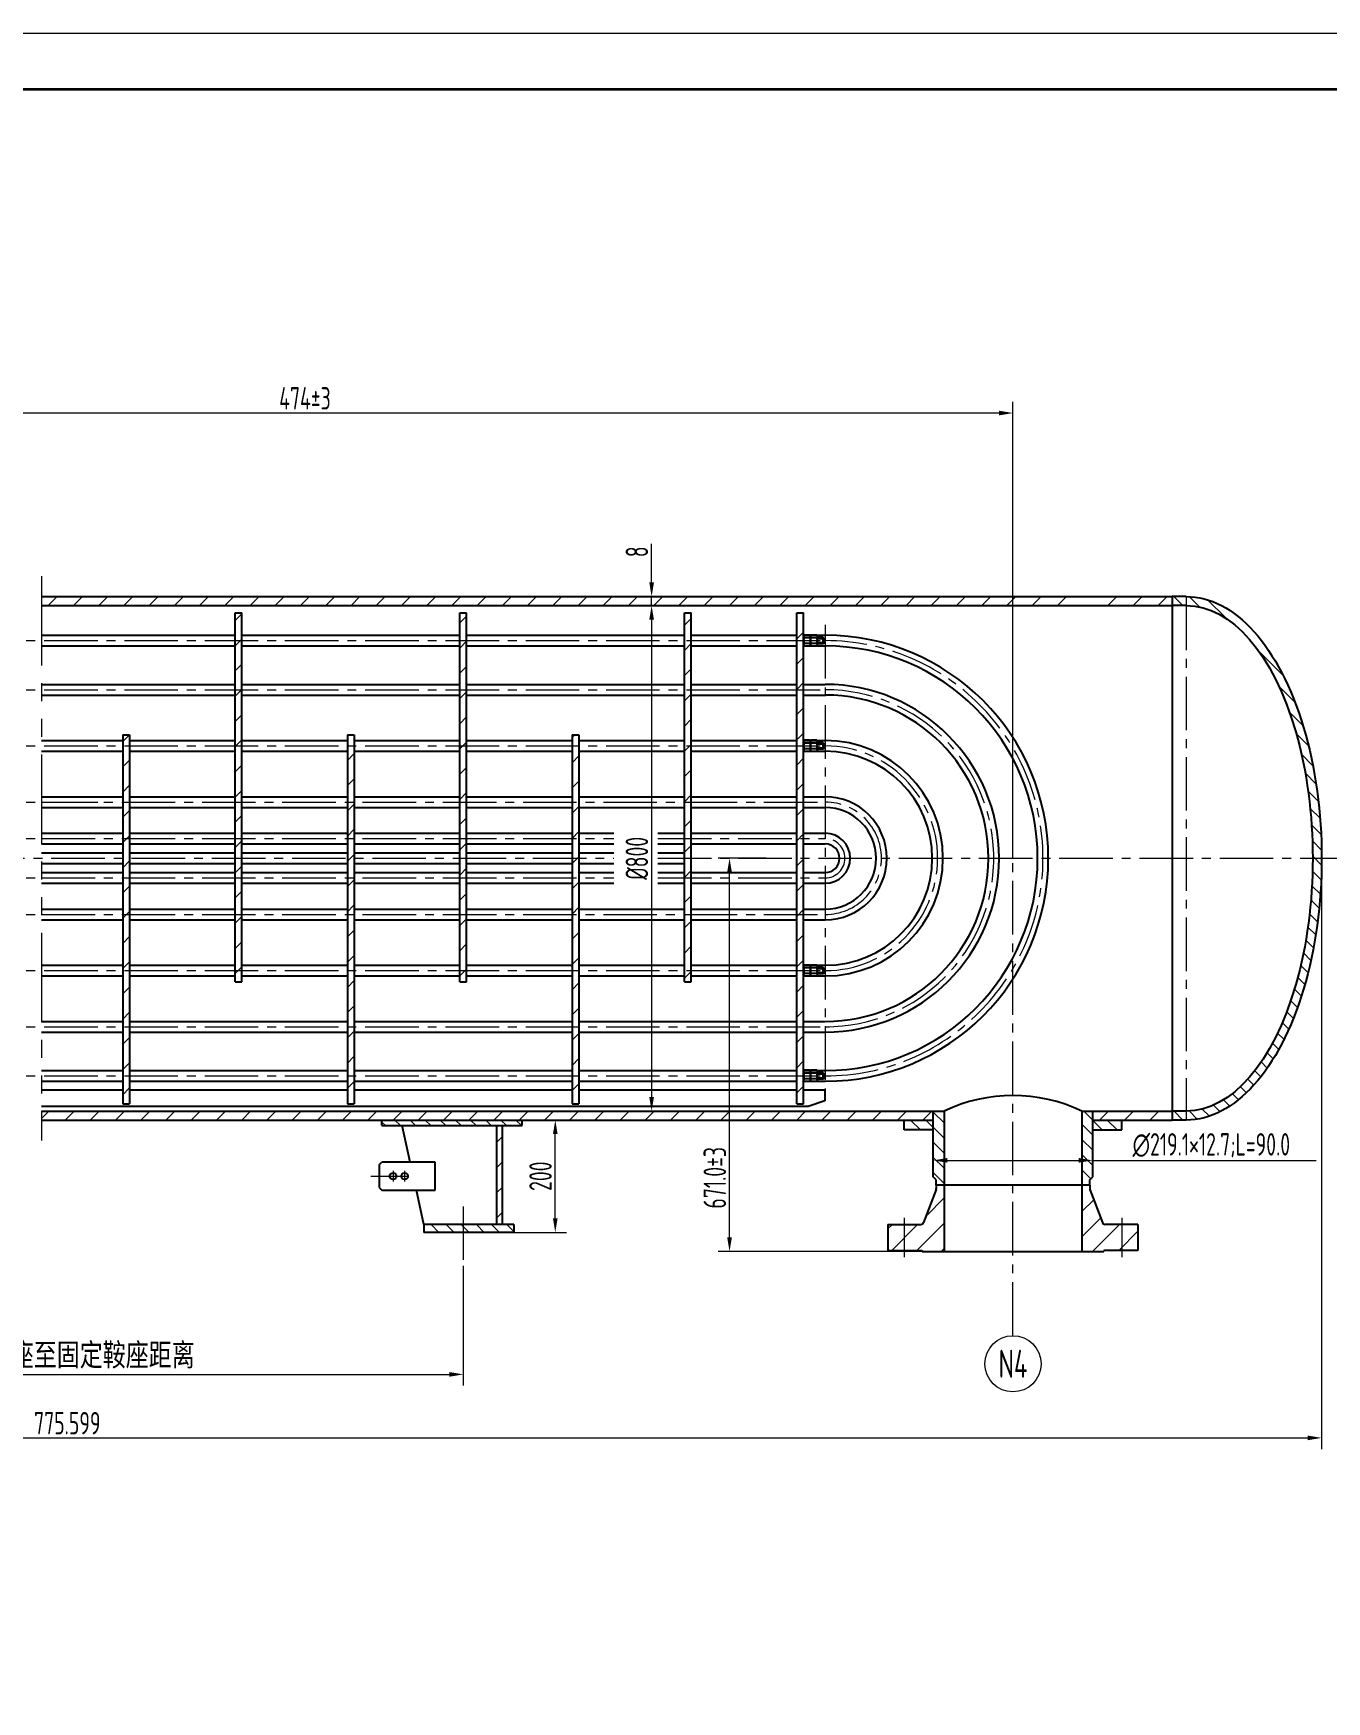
# Model space of a CAD drawing. Header units: millimetres. Extents: x 5765 to 6606, y -201 to 393.
# Drawn here: x 6035.5 to 6265.7, y 96.4 to 393.4 of the extents above; entities that cross this region are included whole.
import ezdxf
from ezdxf.enums import TextEntityAlignment as Align

# ---------------------------------------------------------------- set-up
doc = ezdxf.new("R2010")
doc.units = ezdxf.units.MM
doc.linetypes.add('CENTER2', pattern=[28.575, 19.05, -3.175, 3.175, -3.175])
doc.linetypes.add('PHANTOM2', pattern=[31.75, 15.875, -3.175, 3.175, -3.175, 3.175, -3.175])
for name, color, linetype, lineweight in [('1粗实线', 7, 'Continuous', 35), ('2细实线', 3, 'Continuous', 13), ('3中心线', 1, 'CENTER2', 13), ('5双点划线', 2, 'PHANTOM2', 13), ('6剖面线', 6, 'Continuous', 13), ('7文本', 2, 'Continuous', 13), ('8标注', 3, 'Continuous', 13), ('9图表', 4, 'Continuous', 13)]:
    doc.layers.add(name, color=color, linetype=linetype, lineweight=lineweight)
doc.styles.add('lanpec', font='bpec_e.shx', dxfattribs={"width": 0.75, "bigfont": 'hztxt.shx'})
doc.styles.add('lanpec-dim', font='bpec_e.shx', dxfattribs={"width": 0.75})
doc.dimstyles.new('lanpec', dxfattribs={"dimtxt": 4, "dimasz": 2.5, "dimexe": 2, "dimexo": 0, "dimtad": 1, "dimdsep": 46, "dimtxsty": 'lanpec-dim', "dimcen": 2.5, "dimclrd": 256, "dimclre": 256, "dimclrt": 256, "dimazin": 0, "dimtfac": 1, "dimtmove": 0, "dimatfit": 3, "dimfxl": 1, "dimlwd": -1, "dimlwe": -1, "dimarcsym": 0})
doc.dimstyles.new('lanpec$0', dxfattribs={"dimscale": 10, "dimtxt": 4, "dimasz": 2.5, "dimexe": 2, "dimexo": 0, "dimtad": 1, "dimdec": 1, "dimdsep": 46, "dimtxsty": 'lanpec-dim', "dimcen": 0.09, "dimclrd": 256, "dimclre": 256, "dimclrt": 256, "dimadec": 1, "dimazin": 0, "dimtfac": 0.707, "dimtdec": 1, "dimtmove": 0, "dimatfit": 3, "dimfxl": 1, "dimarcsym": 0})
pattern_1 = [(45, (5977.911, 1232.6665), (-2.245064, 2.245064), [])]
pattern_2 = [(45, (4695.7936, 1225.4464), (-2.245064, 2.245064), [])]
pattern_3 = [(135, (5977.9109, 1232.6665), (-1.3470384, -1.3470384), [])]

# ---------------------------------------------------------------- blocks, each defined once
blk = doc.blocks.new('A1')
at = {"layer": '1粗实线'}
blk.add_lwpolyline([(-816, 10), (-10, 10), (-10, 584), (-816, 584)], close=True, dxfattribs=at)
at = {"layer": '9图表'}
blk.add_lwpolyline([(-841, 0), (0, 0), (0, 594), (-841, 594)], close=True, dxfattribs=at)
blk = doc.blocks.new('*D35')
at = {"layer": '8标注', "transparency": 16777216}
for p, q in [((5957.78, 323.23), (5957.78, 327.85)), ((6209.83, 246.58), (6209.83, 327.85)), ((6207.33, 325.85), (5960.28, 325.85))]:
    blk.add_line(p, q, dxfattribs=at)
for points in [[(5960.28, 326.26), (5960.28, 325.43), (5957.78, 325.85)], [(6207.33, 326.26), (6207.33, 325.43), (6209.83, 325.85)]]:
    blk.add_solid(points, dxfattribs=at)
at = {"layer": 'Defpoints', "color": 0, "transparency": 16777216}
for p in [(5957.78, 325.85), (5957.78, 323.23), (6209.83, 246.58)]:
    blk.add_point(p, dxfattribs=at)
at = {"layer": '8标注', "transparency": 16777216, "insert": (6083.81, 328.47), "char_height": 4, "attachment_point": 5, "style": 'lanpec-dim'}
blk.add_mtext('474%%P3', dxfattribs=at)
blk = doc.blocks.new('*D37')
at = {"layer": '8标注', "transparency": 16777216}
for p, q in [((5971.36, 173.87), (5971.36, 152.7)), ((6111.99, 174.04), (6111.99, 152.7)), ((5973.86, 154.7), (6109.49, 154.7))]:
    blk.add_line(p, q, dxfattribs=at)
for points in [[(5973.86, 155.12), (5973.86, 154.28), (5971.36, 154.7)], [(6109.49, 155.12), (6109.49, 154.28), (6111.99, 154.7)]]:
    blk.add_solid(points, dxfattribs=at)
at = {"layer": 'Defpoints', "color": 0, "transparency": 16777216}
for p in [(5971.36, 173.87), (6111.99, 174.04), (6111.99, 154.7)]:
    blk.add_point(p, dxfattribs=at)
at = {"layer": '8标注', "transparency": 16777216, "insert": (6041.68, 157.97), "char_height": 4, "attachment_point": 5, "style": 'lanpec-dim'}
blk.add_mtext('滑动鞍座至固定鞍座距离', dxfattribs=at)
blk = doc.blocks.new('*D38')
at = {"layer": '8标注', "transparency": 16777216}
for p, q in [((6264.77, 246.58), (6264.77, 141.4)), ((5818.24, 246.45), (5818.24, 141.4)), ((5820.74, 143.4), (6262.27, 143.4))]:
    blk.add_line(p, q, dxfattribs=at)
for points in [[(5820.74, 143.81), (5820.74, 142.98), (5818.24, 143.4)], [(6262.27, 143.81), (6262.27, 142.98), (6264.77, 143.4)]]:
    blk.add_solid(points, dxfattribs=at)
at = {"layer": 'Defpoints', "color": 0, "transparency": 16777216}
for p in [(6264.77, 246.58), (5818.24, 246.45), (6264.77, 143.4)]:
    blk.add_point(p, dxfattribs=at)
at = {"layer": '8标注', "transparency": 16777216, "insert": (6041.51, 146.02), "char_height": 4, "attachment_point": 5, "style": 'lanpec-dim'}
blk.add_mtext('775.599', dxfattribs=at)
blk = doc.blocks.new('*D41')
at = {"layer": '8标注', "transparency": 16777216}
for p, q in [((6145.51, 291.58), (6147.51, 291.58)), ((6145.51, 289.08), (6145.51, 204.08)), ((6145.51, 201.58), (6147.51, 201.58))]:
    blk.add_line(p, q, dxfattribs=at)
for points in [[(6145.1, 289.08), (6145.93, 289.08), (6145.51, 291.58)], [(6145.1, 204.08), (6145.93, 204.08), (6145.51, 201.58)]]:
    blk.add_solid(points, dxfattribs=at)
at = {"layer": 'Defpoints', "color": 0, "transparency": 16777216}
for p in [(6145.51, 291.58), (6145.51, 201.58), (6145.51, 201.58)]:
    blk.add_point(p, dxfattribs=at)
at = {"layer": '8标注', "transparency": 16777216, "insert": (6142.89, 246.58), "char_height": 4, "attachment_point": 5, "rotation": 90, "style": 'lanpec-dim'}
blk.add_mtext('%%C800', dxfattribs=at)
blk = doc.blocks.new('*D45')
at = {"layer": '8标注', "transparency": 16777216}
for p, q in [((6195.65, 192.8), (6195.65, 194.8)), ((6224.02, 191.41), (6224.02, 194.8)), ((6198.15, 192.8), (6221.52, 192.8)), ((6224.02, 192.8), (6263.77, 192.8))]:
    blk.add_line(p, q, dxfattribs=at)
for points in [[(6198.15, 193.22), (6198.15, 192.39), (6195.65, 192.8)], [(6221.52, 193.22), (6221.52, 192.39), (6224.02, 192.8)]]:
    blk.add_solid(points, dxfattribs=at)
at = {"layer": 'Defpoints', "color": 0, "transparency": 16777216}
for p in [(6195.65, 192.8), (6224.02, 192.8), (6224.02, 191.41)]:
    blk.add_point(p, dxfattribs=at)
at = {"layer": '8标注', "transparency": 16777216, "insert": (6245.14, 195.5), "char_height": 4, "attachment_point": 5, "style": 'lanpec-dim'}
blk.add_mtext('∅219.1×12.7;L=90.0', dxfattribs=at)
blk = doc.blocks.new('*D50')
at = {"layer": '8标注', "transparency": 16777216}
for p, q in [((6122.49, 199.98), (6130.37, 199.98)), ((6128.37, 182.48), (6128.37, 197.48)), ((6120.99, 179.98), (6130.37, 179.98))]:
    blk.add_line(p, q, dxfattribs=at)
for points in [[(6127.95, 197.48), (6128.78, 197.48), (6128.37, 199.98)], [(6127.95, 182.48), (6128.78, 182.48), (6128.37, 179.98)]]:
    blk.add_solid(points, dxfattribs=at)
at = {"layer": 'Defpoints', "color": 0, "transparency": 16777216}
for p in [(6122.49, 199.98), (6128.37, 199.98), (6120.99, 179.98)]:
    blk.add_point(p, dxfattribs=at)
at = {"layer": '8标注', "transparency": 16777216, "insert": (6125.74, 189.98), "char_height": 4, "attachment_point": 5, "rotation": 90, "style": 'lanpec-dim'}
blk.add_mtext('200', dxfattribs=at)
blk = doc.blocks.new('*D53')
at = {"layer": '8标注', "transparency": 16777216}
for p, q in [((6145.51, 295.68), (6145.51, 302.55)), ((6148.99, 293.18), (6143.51, 293.18)), ((6149.51, 291.58), (6143.51, 291.58)), ((6145.51, 291.58), (6145.51, 293.18)), ((6145.51, 289.08), (6145.51, 286.58))]:
    blk.add_line(p, q, dxfattribs=at)
for points in [[(6145.1, 295.68), (6145.93, 295.68), (6145.51, 293.18)], [(6145.1, 289.08), (6145.93, 289.08), (6145.51, 291.58)]]:
    blk.add_solid(points, dxfattribs=at)
at = {"layer": 'Defpoints', "color": 0, "transparency": 16777216}
for p in [(6145.51, 293.18), (6148.99, 293.18), (6149.51, 291.58)]:
    blk.add_point(p, dxfattribs=at)
at = {"layer": '8标注', "transparency": 16777216, "insert": (6142.89, 301.15), "char_height": 4, "attachment_point": 5, "rotation": 90, "style": 'lanpec-dim'}
blk.add_mtext('8', dxfattribs=at)
blk = doc.blocks.new('管口号')
at = {"layer": '2细实线'}
blk.add_circle((0, 5), 5, dxfattribs=at)
at = {"layer": '7文本', "style": 'lanpec', "width": 0.75}
blk.add_attdef('N', text='', height=5, dxfattribs=at).set_placement((0, 5), align=Align.MIDDLE_CENTER)
blk = doc.blocks.new('*D65')
at = {"layer": '8标注', "transparency": 16777216}
for p, q in [((6165.92, 246.58), (6157.38, 246.58)), ((6159.38, 179.08), (6159.38, 244.08)), ((6205.91, 176.58), (6157.38, 176.58))]:
    blk.add_line(p, q, dxfattribs=at)
for points in [[(6158.96, 244.08), (6159.8, 244.08), (6159.38, 246.58)], [(6158.96, 179.08), (6159.8, 179.08), (6159.38, 176.58)]]:
    blk.add_solid(points, dxfattribs=at)
at = {"layer": 'Defpoints', "color": 0, "transparency": 16777216}
for p in [(6159.38, 246.58), (6165.92, 246.58), (6205.91, 176.58)]:
    blk.add_point(p, dxfattribs=at)
at = {"layer": '8标注', "transparency": 16777216, "insert": (6156.76, 189.7), "char_height": 4, "attachment_point": 5, "rotation": 90, "style": 'lanpec-dim'}
blk.add_mtext('671.0±3', dxfattribs=at)

msp = doc.modelspace()

# ---------------------------------------------------------------- hatches: boundary and pattern name
at = {"layer": '6剖面线'}
h = msp.add_hatch(dxfattribs=at)
h.set_pattern_fill('ANSI31', color=256, style=0)
h.set_pattern_definition(pattern_1)
h.paths.add_polyline_path([(6225.353, 293.183), (6225.353, 291.583), (6238.173, 291.583), (6238.173, 293.183)])
h.paths.add_polyline_path([(6221.081, 291.583), (6221.081, 293.183), (6036.921, 293.183), (6036.921, 291.583)])
h = msp.add_hatch(dxfattribs=at)
h.set_pattern_fill('ANSI31', color=256, scale=0.6, angle=90, style=0)
h.set_pattern_definition(pattern_3)
h.paths.add_polyline_path([(6240.673, 201.583), (6238.173, 201.583), (6238.173, 199.983), (6240.673, 199.983)])
edge = h.paths.add_edge_path()
edge.add_ellipse((6240.673, 246.583), major_axis=(0, 46.6), ratio=0.5171674, start_angle=180, end_angle=360)
edge.add_line((6240.673, 293.183), (6240.673, 291.583))
edge.add_ellipse((6240.673, 246.583), major_axis=(0, 45), ratio=0.5, start_angle=180, end_angle=360, ccw=False)
edge.add_line((6240.673, 201.583), (6240.673, 199.983))
h.paths.add_polyline_path([(6240.673, 293.183), (6238.173, 293.183), (6238.173, 291.583), (6240.673, 291.583)])
h = msp.add_hatch(dxfattribs=at)
h.set_pattern_fill('ANSI31', color=256, style=0)
h.set_pattern_definition(pattern_1)
h.paths.add_polyline_path([(6071.373, 224.583), (6072.573, 224.583), (6072.573, 290.283), (6071.373, 290.283)])
h = msp.add_hatch(dxfattribs=at)
h.set_pattern_fill('ANSI31', color=256, style=0)
h.set_pattern_definition(pattern_1)
h.paths.add_polyline_path([(6111.373, 224.583), (6112.573, 224.583), (6112.573, 290.283), (6111.373, 290.283)])
h = msp.add_hatch(dxfattribs=at)
h.set_pattern_fill('ANSI31', color=256, style=0)
h.set_pattern_definition(pattern_1)
h.paths.add_polyline_path([(6151.373, 224.583), (6152.573, 224.583), (6152.573, 290.283), (6151.373, 290.283)])
h = msp.add_hatch(dxfattribs=at)
h.set_pattern_fill('ANSI31', color=256, style=0)
h.set_pattern_definition(pattern_1)
h.paths.add_polyline_path([(6172.573, 290.283), (6171.373, 290.283), (6171.373, 202.883), (6172.573, 202.883)])
h = msp.add_hatch(dxfattribs=at)
h.set_pattern_fill('ANSI31', color=256, style=0)
h.set_pattern_definition([(45, (6052.1227, 245.6563), (-2.24506, 2.24506), [])])
h.paths.add_polyline_path([(6052.573, 246.583), (6051.373, 246.583), (6051.373, 243.083), (6052.573, 243.083)])
h.paths.add_polyline_path([(6052.573, 243.083), (6051.373, 243.083), (6051.373, 236.583), (6052.573, 236.583)])
h.paths.add_polyline_path([(6052.573, 236.583), (6051.373, 236.583), (6051.373, 226.583), (6052.573, 226.583)])
h.paths.add_polyline_path([(6052.573, 226.583), (6051.373, 226.583), (6051.373, 216.583), (6052.573, 216.583)])
h.paths.add_polyline_path([(6052.573, 216.583), (6051.373, 216.583), (6051.373, 207.833), (6052.573, 207.833)])
h.paths.add_polyline_path([(6052.573, 207.833), (6051.373, 207.833), (6051.373, 202.883), (6052.573, 202.883)])
h.paths.add_polyline_path([(6052.573, 268.583), (6051.373, 268.583), (6051.373, 266.583), (6052.573, 266.583)])
h.paths.add_polyline_path([(6052.573, 266.583), (6051.373, 266.583), (6051.373, 256.583), (6052.573, 256.583)])
h.paths.add_polyline_path([(6052.573, 256.583), (6051.373, 256.583), (6051.373, 250.083), (6052.573, 250.083)])
h.paths.add_polyline_path([(6052.573, 250.083), (6051.373, 250.083), (6051.373, 246.583), (6052.573, 246.583)])
h = msp.add_hatch(dxfattribs=at)
h.set_pattern_fill('ANSI31', color=256, style=0)
h.set_pattern_definition(pattern_1)
h.paths.add_polyline_path([(6092.573, 268.583), (6091.373, 268.583), (6091.373, 202.883), (6092.573, 202.883)])
h = msp.add_hatch(dxfattribs=at)
h.set_pattern_fill('ANSI31', color=256, style=0)
h.set_pattern_definition(pattern_1)
h.paths.add_polyline_path([(6132.573, 268.583), (6131.373, 268.583), (6131.373, 202.883), (6132.573, 202.883)])
h = msp.add_hatch(dxfattribs=at)
h.set_pattern_fill('ANSI31', color=256, style=0)
h.set_pattern_definition(pattern_2)
h.paths.add_polyline_path([(6238.173, 201.583), (6224.016, 201.583), (6224.016, 199.983), (6238.173, 199.983)])
h.paths.add_polyline_path([(6195.648, 199.983), (6195.648, 201.583), (6036.921, 201.583), (6036.921, 199.983), (6109.601, 199.983), (6110.514, 199.983), (6112.229, 199.983), (6114.082, 199.983), (6114.857, 199.983)])
h = msp.add_hatch(dxfattribs=at)
h.set_pattern_fill('ANSI31', color=256, scale=0.6, angle=90, style=0)
h.set_pattern_definition([(135, (6111.0425, 199.5294), (-1.34704, -1.34704), [])])
h.paths.add_polyline_path([(6114.857, 199.983), (6109.601, 199.983), (6109.601, 198.983), (6114.857, 198.983)])
h.paths.add_polyline_path([(6109.601, 198.983), (6109.601, 199.983), (6097.491, 199.983), (6097.491, 198.983)])
h.paths.add_polyline_path([(6114.857, 199.983), (6114.857, 198.983), (6122.491, 198.983), (6122.491, 199.983)])
h = msp.add_hatch(dxfattribs=at)
h.set_pattern_fill('ANSI31', color=256, scale=0.6, angle=90, style=0)
h.set_pattern_definition(pattern_3)
h.paths.add_polyline_path([(6195.648, 198.215), (6195.648, 199.983), (6190.488, 199.983), (6190.488, 198.215)])
h.paths.add_polyline_path([(6224.016, 199.983), (6224.016, 198.215), (6229.176, 198.215), (6229.176, 199.983)])
h = msp.add_hatch(dxfattribs=at)
h.set_pattern_fill('ANSI31', color=256, scale=0.6, angle=90, style=0)
h.set_pattern_definition([(135, (6195.8526, 193.1177), (-1.34704, -1.34704), [])])
h.paths.add_polyline_path([(6196.182, 201.583), (6195.648, 201.583), (6195.648, 189.879), (6196.182, 189.345)])
h.paths.add_polyline_path([(6224.016, 201.583), (6223.482, 201.583), (6223.482, 189.345), (6224.016, 189.879)])
h.paths.add_polyline_path([(6197.582, 188.383), (6196.182, 188.383), (6196.182, 201.583), (6197.582, 201.583)])
h.paths.add_polyline_path([(6223.482, 188.383), (6222.082, 188.383), (6222.082, 201.583), (6223.482, 201.583)])
h = msp.add_hatch(dxfattribs=at)
h.set_pattern_fill('ANSI31', color=256, style=0)
h.set_pattern_definition(pattern_2)
h.paths.add_polyline_path([(6118.991, 198.983), (6117.991, 198.983), (6117.991, 181.383), (6118.991, 181.383)])
h = msp.add_hatch(dxfattribs=at)
h.set_pattern_fill('ANSI31', color=256, style=0)
h.set_pattern_definition(pattern_1)
h.paths.add_polyline_path([(6229.202, 181.393), (6227.702, 181.393), (6227.702, 176.783), (6229.202, 176.783)])
h.paths.add_polyline_path([(6230.702, 181.393), (6229.202, 181.393), (6229.202, 176.783), (6230.702, 176.783)])
h.paths.add_polyline_path([(6227.702, 176.783), (6226.022, 176.783), (6226.022, 176.583), (6222.082, 176.583), (6222.082, 188.383), (6223.482, 188.383), (6223.482, 187.776, 0.09138), (6223.515, 187.597), (6225.759, 181.715, 0.3110597), (6226.227, 181.393), (6227.702, 181.393)])
h.paths.add_polyline_path([(6232.082, 176.783), (6230.702, 176.783), (6230.702, 181.393), (6232.082, 181.393)])
h.paths.add_polyline_path([(6197.582, 176.583), (6193.642, 176.583), (6193.642, 176.783), (6190.462, 176.783), (6190.462, 181.393), (6193.438, 181.393, 0.3110597), (6193.905, 181.715), (6196.149, 187.597, 0.09138), (6196.182, 187.776), (6196.182, 188.383), (6197.582, 188.383)])
h.paths.add_polyline_path([(6190.462, 176.783), (6187.582, 176.783), (6187.582, 181.393), (6190.462, 181.393)])
h = msp.add_hatch(dxfattribs=at)
h.set_pattern_fill('ANSI31', color=256, scale=0.6, angle=90, style=0)
h.set_pattern_definition([(135, (4695.7936, 1225.4464), (-1.3470384, -1.3470384), [])])
h.paths.add_polyline_path([(6120.991, 179.983), (6120.991, 181.383), (6111.991, 181.383), (6111.991, 179.983)])
h.paths.add_polyline_path([(6111.991, 179.983), (6111.991, 181.383), (6104.991, 181.383), (6104.991, 179.983)])

# ---------------------------------------------------------------- linework, layer by layer
for p, q in [((6036.921, 293.183), (6225.72, 293.183)), ((6036.921, 291.583), (6224.68, 291.583)), ((6224.633, 291.583), (6238.173, 291.583)), ((6225.353, 293.183), (6238.173, 293.183)), ((6238.173, 293.183), (6238.173, 199.983)), ((6240.673, 293.183), (6238.173, 293.183)), ((6240.673, 291.583), (6238.173, 291.583)), ((6071.373, 224.583), (6071.373, 290.283)), ((6071.373, 290.283), (6072.573, 290.283)), ((6072.573, 224.583), (6072.573, 290.283)), ((6111.373, 224.583), (6111.373, 290.283)), ((6111.373, 290.283), (6112.573, 290.283)), ((6112.573, 224.583), (6112.573, 290.283)), ((6151.373, 224.583), (6151.373, 290.283)), ((6151.373, 290.283), (6152.573, 290.283)), ((6152.573, 224.583), (6152.573, 290.283)), ((6171.373, 202.883), (6171.373, 290.283)), ((6171.373, 290.283), (6172.573, 290.283)), ((6172.573, 202.883), (6172.573, 290.283)), ((6036.921, 286.283), (6071.373, 286.283)), ((6072.573, 286.283), (6111.373, 286.283)), ((6112.573, 286.283), (6151.373, 286.283)), ((6152.573, 286.283), (6171.373, 286.283)), ((6172.573, 286.283), (6176.423, 286.283)), ((6172.573, 284.583), (6172.573, 286.083)), ((6173.722, 286.333), (6172.644, 286.333)), ((6173.722, 285.833), (6172.644, 285.833)), ((6173.793, 284.583), (6173.793, 286.083)), ((6173.793, 284.583), (6173.793, 286.083)), ((6174.942, 286.333), (6173.864, 286.333)), ((6174.942, 285.833), (6173.864, 285.833)), ((6175.013, 284.583), (6175.013, 286.083)), ((6175.013, 285.933), (6176.013, 285.933)), ((6175.013, 285.733), (6176.213, 285.733)), ((6176.013, 285.933), (6176.213, 285.733)), ((6176.013, 285.933), (6176.013, 284.733)), ((6176.213, 285.733), (6176.213, 284.933)), ((6036.921, 284.383), (6071.373, 284.383)), ((6072.573, 284.383), (6111.373, 284.383)), ((6112.573, 284.383), (6151.373, 284.383)), ((6152.573, 284.383), (6171.373, 284.383)), ((6172.573, 284.383), (6176.423, 284.383)), ((6173.722, 284.833), (6172.644, 284.833)), ((6173.722, 284.333), (6172.644, 284.333)), ((6174.942, 284.833), (6173.864, 284.833)), ((6174.942, 284.333), (6173.864, 284.333)), ((6176.213, 284.933), (6175.013, 284.933)), ((6176.013, 284.733), (6175.013, 284.733)), ((6176.213, 284.933), (6176.013, 284.733)), ((6036.921, 277.533), (6071.373, 277.533)), ((6072.573, 277.533), (6111.373, 277.533)), ((6112.573, 277.533), (6151.373, 277.533)), ((6152.573, 277.533), (6171.373, 277.533)), ((6172.573, 277.533), (6176.423, 277.533)), ((6036.921, 275.633), (6071.373, 275.633)), ((6072.573, 275.633), (6111.373, 275.633)), ((6112.573, 275.633), (6151.373, 275.633)), ((6152.573, 275.633), (6171.373, 275.633)), ((6172.573, 275.633), (6176.423, 275.633)), ((6036.921, 267.533), (6051.373, 267.533)), ((6051.373, 268.583), (6051.373, 202.883)), ((6051.373, 268.583), (6052.573, 268.583)), ((6052.573, 268.583), (6052.573, 202.883)), ((6052.573, 267.533), (6071.373, 267.533)), ((6072.573, 267.533), (6091.373, 267.533)), ((6091.373, 268.583), (6091.373, 202.883)), ((6091.373, 268.583), (6092.573, 268.583)), ((6092.573, 268.583), (6092.573, 202.883)), ((6092.573, 267.533), (6111.373, 267.533)), ((6112.573, 267.533), (6131.373, 267.533)), ((6131.373, 268.583), (6131.373, 202.883)), ((6131.373, 268.583), (6132.573, 268.583)), ((6132.573, 268.583), (6132.573, 202.883)), ((6132.573, 267.533), (6151.373, 267.533)), ((6152.573, 267.533), (6171.373, 267.533)), ((6172.573, 267.533), (6176.423, 267.533)), ((6172.573, 265.833), (6172.573, 267.333)), ((6173.722, 267.583), (6172.644, 267.583)), ((6173.793, 265.833), (6173.793, 267.333)), ((6173.793, 265.833), (6173.793, 267.333)), ((6174.942, 267.583), (6173.864, 267.583)), ((6175.013, 265.833), (6175.013, 267.333)), ((6036.921, 265.633), (6051.373, 265.633)), ((6052.573, 265.633), (6071.373, 265.633)), ((6072.573, 265.633), (6091.373, 265.633)), ((6092.573, 265.633), (6111.373, 265.633)), ((6112.573, 265.633), (6131.373, 265.633)), ((6132.573, 265.633), (6151.373, 265.633)), ((6152.573, 265.633), (6171.373, 265.633)), ((6172.573, 265.633), (6176.423, 265.633)), ((6173.722, 267.083), (6172.644, 267.083)), ((6173.722, 266.083), (6172.644, 266.083)), ((6173.722, 265.583), (6172.644, 265.583)), ((6174.942, 267.083), (6173.864, 267.083)), ((6174.942, 266.083), (6173.864, 266.083)), ((6174.942, 265.583), (6173.864, 265.583)), ((6175.013, 267.183), (6176.013, 267.183)), ((6175.013, 266.983), (6176.213, 266.983)), ((6176.213, 266.183), (6175.013, 266.183)), ((6176.013, 265.983), (6175.013, 265.983)), ((6176.013, 267.183), (6176.213, 266.983)), ((6176.013, 267.183), (6176.013, 265.983)), ((6176.213, 266.183), (6176.013, 265.983)), ((6176.213, 266.983), (6176.213, 266.183)), ((6036.921, 257.533), (6051.373, 257.533)), ((6036.921, 255.633), (6051.373, 255.633)), ((6052.573, 257.533), (6071.373, 257.533)), ((6052.573, 255.633), (6071.373, 255.633)), ((6072.573, 257.533), (6091.373, 257.533)), ((6072.573, 255.633), (6091.373, 255.633)), ((6092.573, 257.533), (6111.373, 257.533)), ((6092.573, 255.633), (6111.373, 255.633)), ((6112.573, 257.533), (6131.373, 257.533)), ((6112.573, 255.633), (6131.373, 255.633)), ((6132.573, 257.533), (6151.373, 257.533)), ((6132.573, 255.633), (6151.373, 255.633)), ((6152.573, 257.533), (6171.373, 257.533)), ((6152.573, 255.633), (6171.373, 255.633)), ((6172.573, 257.533), (6176.423, 257.533)), ((6172.573, 255.633), (6176.423, 255.633)), ((6036.921, 251.033), (6051.373, 251.033)), ((6052.573, 251.033), (6071.373, 251.033)), ((6072.573, 251.033), (6091.373, 251.033)), ((6092.573, 251.033), (6111.373, 251.033)), ((6112.573, 251.033), (6131.373, 251.033)), ((6132.573, 251.033), (6138.81, 251.033)), ((6146.63, 251.033), (6151.373, 251.033)), ((6152.573, 251.033), (6171.373, 251.033)), ((6172.573, 251.033), (6176.423, 251.033)), ((6036.921, 249.133), (6051.373, 249.133)), ((6036.921, 247.533), (6051.373, 247.533)), ((6052.573, 249.133), (6071.373, 249.133)), ((6052.573, 247.533), (6071.373, 247.533)), ((6072.573, 249.133), (6091.373, 249.133)), ((6072.573, 247.533), (6091.373, 247.533)), ((6092.573, 249.133), (6111.373, 249.133)), ((6092.573, 247.533), (6111.373, 247.533)), ((6112.573, 249.133), (6131.373, 249.133)), ((6112.573, 247.533), (6131.373, 247.533)), ((6132.573, 249.133), (6138.81, 249.133)), ((6132.573, 247.533), (6138.81, 247.533)), ((6146.63, 249.133), (6151.373, 249.133)), ((6146.63, 247.533), (6151.373, 247.533)), ((6152.573, 249.133), (6171.373, 249.133)), ((6172.573, 249.133), (6176.423, 249.133)), ((6036.921, 245.633), (6051.373, 245.633)), ((6036.921, 244.033), (6051.373, 244.033)), ((6052.573, 245.633), (6071.373, 245.633)), ((6052.573, 244.033), (6071.373, 244.033)), ((6072.573, 245.633), (6091.373, 245.633)), ((6072.573, 244.033), (6091.373, 244.033)), ((6092.573, 245.633), (6111.373, 245.633)), ((6092.573, 244.033), (6111.373, 244.033)), ((6112.573, 245.633), (6131.373, 245.633)), ((6112.573, 244.033), (6131.373, 244.033)), ((6132.573, 245.633), (6138.81, 245.633)), ((6132.573, 244.033), (6138.81, 244.033)), ((6146.63, 245.633), (6151.373, 245.633)), ((6146.63, 244.033), (6151.373, 244.033)), ((6152.573, 244.033), (6171.373, 244.033)), ((6172.573, 244.033), (6176.423, 244.033)), ((6036.921, 242.133), (6051.373, 242.133)), ((6052.573, 242.133), (6071.373, 242.133)), ((6072.573, 242.133), (6091.373, 242.133)), ((6092.573, 242.133), (6111.373, 242.133)), ((6112.573, 242.133), (6131.373, 242.133)), ((6132.573, 242.133), (6138.81, 242.133)), ((6146.63, 242.133), (6151.373, 242.133)), ((6152.573, 242.133), (6171.373, 242.133)), ((6172.573, 242.133), (6176.423, 242.133)), ((6036.921, 237.533), (6051.373, 237.533)), ((6036.921, 235.633), (6051.373, 235.633)), ((6052.573, 237.533), (6071.373, 237.533)), ((6052.573, 235.633), (6071.373, 235.633)), ((6072.573, 237.533), (6091.373, 237.533)), ((6072.573, 235.633), (6091.373, 235.633)), ((6092.573, 237.533), (6111.373, 237.533)), ((6092.573, 235.633), (6111.373, 235.633)), ((6112.573, 237.533), (6131.373, 237.533)), ((6112.573, 235.633), (6131.373, 235.633)), ((6132.573, 237.533), (6151.373, 237.533)), ((6132.573, 235.633), (6151.373, 235.633)), ((6152.573, 237.533), (6171.373, 237.533)), ((6152.573, 235.633), (6171.373, 235.633)), ((6172.573, 237.533), (6176.423, 237.533)), ((6172.573, 235.633), (6176.423, 235.633)), ((6036.921, 227.533), (6051.373, 227.533)), ((6052.573, 227.533), (6071.373, 227.533)), ((6072.573, 227.533), (6091.373, 227.533)), ((6092.573, 227.533), (6111.373, 227.533)), ((6112.573, 227.533), (6131.373, 227.533)), ((6132.573, 227.533), (6151.373, 227.533)), ((6152.573, 227.533), (6171.373, 227.533)), ((6172.573, 227.533), (6176.423, 227.533)), ((6172.573, 225.833), (6172.573, 227.333)), ((6173.722, 227.583), (6172.644, 227.583)), ((6173.722, 227.083), (6172.644, 227.083)), ((6173.722, 226.083), (6172.644, 226.083)), ((6173.793, 225.833), (6173.793, 227.333)), ((6173.793, 225.833), (6173.793, 227.333)), ((6174.942, 227.583), (6173.864, 227.583)), ((6174.942, 227.083), (6173.864, 227.083)), ((6174.942, 226.083), (6173.864, 226.083)), ((6175.013, 225.833), (6175.013, 227.333)), ((6175.013, 227.183), (6176.013, 227.183)), ((6175.013, 226.983), (6176.213, 226.983)), ((6176.213, 226.183), (6175.013, 226.183)), ((6176.013, 225.983), (6175.013, 225.983)), ((6176.013, 227.183), (6176.213, 226.983)), ((6176.013, 227.183), (6176.013, 225.983)), ((6176.213, 226.183), (6176.013, 225.983)), ((6176.213, 226.983), (6176.213, 226.183)), ((6036.921, 225.633), (6051.373, 225.633)), ((6052.573, 225.633), (6071.373, 225.633)), ((6071.373, 224.583), (6072.573, 224.583)), ((6072.573, 225.633), (6091.373, 225.633)), ((6092.573, 225.633), (6111.373, 225.633)), ((6111.373, 224.583), (6112.573, 224.583)), ((6112.573, 225.633), (6131.373, 225.633)), ((6132.573, 225.633), (6151.373, 225.633)), ((6151.373, 224.583), (6152.573, 224.583)), ((6152.573, 225.633), (6171.373, 225.633)), ((6172.573, 225.633), (6176.423, 225.633)), ((6173.722, 225.583), (6172.644, 225.583)), ((6174.942, 225.583), (6173.864, 225.583)), ((6036.921, 217.533), (6051.373, 217.533)), ((6052.573, 217.533), (6091.373, 217.533)), ((6092.573, 217.533), (6131.373, 217.533)), ((6132.573, 217.533), (6171.373, 217.533)), ((6172.573, 217.533), (6176.423, 217.533)), ((6172.573, 215.833), (6172.573, 217.333)), ((6036.921, 215.633), (6051.373, 215.633)), ((6052.573, 215.633), (6091.373, 215.633)), ((6092.573, 215.633), (6131.373, 215.633)), ((6132.573, 215.633), (6171.373, 215.633)), ((6172.573, 215.633), (6176.423, 215.633)), ((6036.921, 208.783), (6051.373, 208.783)), ((6052.573, 208.783), (6091.373, 208.783)), ((6092.573, 208.783), (6131.373, 208.783)), ((6132.573, 208.783), (6171.373, 208.783)), ((6172.573, 208.783), (6176.423, 208.783)), ((6172.573, 207.083), (6172.573, 208.583)), ((6173.722, 208.833), (6172.644, 208.833)), ((6173.722, 208.333), (6172.644, 208.333)), ((6173.793, 207.083), (6173.793, 208.583)), ((6173.793, 207.083), (6173.793, 208.583)), ((6174.942, 208.833), (6173.864, 208.833)), ((6174.942, 208.333), (6173.864, 208.333)), ((6175.013, 207.083), (6175.013, 208.583)), ((6175.013, 208.433), (6176.013, 208.433)), ((6175.013, 208.233), (6176.213, 208.233)), ((6176.013, 208.433), (6176.213, 208.233)), ((6176.013, 208.433), (6176.013, 207.233)), ((6176.213, 208.233), (6176.213, 207.433)), ((6036.921, 206.883), (6051.373, 206.883)), ((6036.921, 205.383), (6051.373, 205.383)), ((6052.573, 206.883), (6091.373, 206.883)), ((6052.573, 205.383), (6091.373, 205.383)), ((6092.573, 206.883), (6131.373, 206.883)), ((6092.573, 205.383), (6131.373, 205.383)), ((6132.573, 206.883), (6171.373, 206.883)), ((6132.573, 205.383), (6171.373, 205.383)), ((6172.573, 206.883), (6176.423, 206.883)), ((6172.573, 205.383), (6176.373, 205.383)), ((6173.722, 207.333), (6172.644, 207.333)), ((6173.722, 206.833), (6172.644, 206.833)), ((6174.942, 207.333), (6173.864, 207.333)), ((6174.942, 206.833), (6173.864, 206.833)), ((6176.213, 207.433), (6175.013, 207.433)), ((6176.013, 207.233), (6175.013, 207.233)), ((6176.213, 207.433), (6176.013, 207.233)), ((6176.373, 205.383), (6176.373, 203.383)), ((6173.373, 202.383), (6036.921, 202.383)), ((6051.373, 202.883), (6052.573, 202.883)), ((6091.373, 202.883), (6092.573, 202.883)), ((6131.373, 202.883), (6132.573, 202.883)), ((6171.373, 202.883), (6172.573, 202.883)), ((6176.373, 203.383), (6173.373, 202.383)), ((6036.921, 201.583), (6197.582, 201.583)), ((6036.921, 199.983), (6109.601, 199.983)), ((6097.491, 198.983), (6097.491, 199.983)), ((6109.601, 199.983), (6195.648, 199.983)), ((6122.491, 198.983), (6122.491, 199.983)), ((6190.488, 198.215), (6190.488, 199.983)), ((6195.648, 189.879), (6195.648, 201.583)), ((6197.582, 201.583), (6197.582, 176.583)), ((6222.082, 201.583), (6238.173, 201.583)), ((6222.082, 201.583), (6222.082, 176.583)), ((6224.016, 189.879), (6224.016, 201.583)), ((6224.016, 199.983), (6238.173, 199.983)), ((6229.176, 198.215), (6229.176, 199.983)), ((6240.673, 201.583), (6238.173, 201.583)), ((6240.673, 199.983), (6238.173, 199.983)), ((6097.491, 198.983), (6109.601, 198.983)), ((6102.537, 192.483), (6101.099, 198.983)), ((6109.601, 198.983), (6122.491, 198.983)), ((6117.991, 181.383), (6117.991, 198.983)), ((6118.991, 181.383), (6118.991, 198.983)), ((6195.648, 198.215), (6190.488, 198.215)), ((6224.016, 198.215), (6229.176, 198.215)), ((6104.991, 181.383), (6103.642, 187.483)), ((6196.149, 187.597), (6193.905, 181.715)), ((6196.182, 189.345), (6195.648, 189.879)), ((6196.182, 188.383), (6196.182, 189.345)), ((6196.182, 188.383), (6196.182, 189.345)), ((6223.482, 188.383), (6196.182, 188.383)), ((6196.182, 188.383), (6196.182, 187.776)), ((6223.482, 189.345), (6224.016, 189.879)), ((6223.482, 188.383), (6223.482, 189.345)), ((6223.482, 188.383), (6223.482, 189.345)), ((6223.482, 188.383), (6223.482, 187.776)), ((6223.515, 187.597), (6225.759, 181.715)), ((6120.991, 181.383), (6104.991, 181.383)), ((6104.991, 181.383), (6104.991, 179.983)), ((6120.991, 181.383), (6120.991, 179.983)), ((6187.582, 181.393), (6187.582, 176.783)), ((6187.582, 181.393), (6193.438, 181.393)), ((6232.082, 181.393), (6226.227, 181.393)), ((6232.082, 181.393), (6232.082, 176.783)), ((6120.991, 179.983), (6104.991, 179.983)), ((6120.991, 179.983), (6104.991, 179.983)), ((6187.582, 176.783), (6193.642, 176.783)), ((6193.642, 176.783), (6193.642, 176.583)), ((6193.642, 176.583), (6226.022, 176.583)), ((6232.082, 176.783), (6226.022, 176.783)), ((6226.022, 176.783), (6226.022, 176.583))]:
    msp.add_line(p, q)
at = {"ltscale": 2}
for p, q in [((6096.991, 191.983), (6097.491, 192.483)), ((6096.991, 191.983), (6096.991, 187.983)), ((6106.991, 192.483), (6097.491, 192.483)), ((6106.991, 187.483), (6106.991, 192.483)), ((6096.991, 187.983), (6097.491, 187.483)), ((6097.491, 187.483), (6106.991, 187.483))]:
    msp.add_line(p, q, dxfattribs=at)
at = {"ltscale": 3}
for centre in [(6099.491, 189.983), (6101.545, 189.983)]:
    msp.add_circle(centre, 0.6, dxfattribs=at)
for centre, radius, start, end in [((6173.05, 286.083), 0.477, 148.35948, 211.64052), ((6174.373, 285.333), 1.8, 163.87238, 196.12762), ((6173.316, 286.083), 0.477, 328.35948, 31.64052), ((6171.993, 285.333), 1.8, 343.87238, 16.12762), ((6174.27, 286.083), 0.477, 148.35948, 211.64052), ((6175.593, 285.333), 1.8, 163.87238, 196.12762), ((6174.536, 286.083), 0.477, 328.35948, 31.64052), ((6173.213, 285.333), 1.8, 343.87238, 16.12762), ((6176.423, 246.583), 39.7, 270, 90), ((6173.05, 284.583), 0.477, 148.35948, 211.64052), ((6173.316, 284.583), 0.477, 328.35948, 31.64052), ((6174.27, 284.583), 0.477, 148.35948, 211.64052), ((6174.536, 284.583), 0.477, 328.35948, 31.64052), ((6176.423, 246.583), 37.8, 270, 90), ((6176.423, 246.583), 30.95, 270, 90), ((6176.423, 246.583), 29.05, 270, 90), ((6173.05, 267.333), 0.477, 148.35948, 211.64052), ((6173.316, 267.333), 0.477, 328.35948, 31.64052), ((6174.27, 267.333), 0.477, 148.35948, 211.64052), ((6174.536, 267.333), 0.477, 328.35948, 31.64052), ((6176.423, 246.583), 20.95, 270, 90), ((6174.373, 266.583), 1.8, 163.87238, 196.12762), ((6173.05, 265.833), 0.477, 148.35948, 211.64052), ((6171.993, 266.583), 1.8, 343.87238, 16.12762), ((6173.316, 265.833), 0.477, 328.35948, 31.64052), ((6175.593, 266.583), 1.8, 163.87238, 196.12762), ((6174.27, 265.833), 0.477, 148.35948, 211.64052), ((6173.213, 266.583), 1.8, 343.87238, 16.12762), ((6174.536, 265.833), 0.477, 328.35948, 31.64052), ((6176.423, 246.583), 19.05, 270, 90), ((6176.423, 246.583), 10.95, 270, 90), ((6176.423, 246.583), 9.05, 270, 90), ((6176.423, 246.583), 4.45, 270, 90), ((6176.423, 246.583), 2.55, 270, 90), ((6173.05, 227.333), 0.477, 148.35948, 211.64052), ((6174.373, 226.583), 1.8, 163.87238, 196.12762), ((6173.05, 225.833), 0.477, 148.35948, 211.64052), ((6173.316, 227.333), 0.477, 328.35948, 31.64052), ((6171.993, 226.583), 1.8, 343.87238, 16.12762), ((6173.316, 225.833), 0.477, 328.35948, 31.64052), ((6174.27, 227.333), 0.477, 148.35948, 211.64052), ((6175.593, 226.583), 1.8, 163.87238, 196.12762), ((6174.27, 225.833), 0.477, 148.35948, 211.64052), ((6174.536, 227.333), 0.477, 328.35948, 31.64052), ((6173.213, 226.583), 1.8, 343.87238, 16.12762), ((6174.536, 225.833), 0.477, 328.35948, 31.64052), ((6173.05, 208.583), 0.477, 148.35948, 211.64052), ((6174.373, 207.833), 1.8, 163.87238, 196.12762), ((6173.316, 208.583), 0.477, 328.35948, 31.64052), ((6171.993, 207.833), 1.8, 343.87238, 16.12762), ((6174.27, 208.583), 0.477, 148.35948, 211.64052), ((6175.593, 207.833), 1.8, 163.87238, 196.12762), ((6174.536, 208.583), 0.477, 328.35948, 31.64052), ((6173.213, 207.833), 1.8, 343.87238, 16.12762), ((6173.05, 207.083), 0.477, 148.35948, 211.64052), ((6173.316, 207.083), 0.477, 328.35948, 31.64052), ((6174.27, 207.083), 0.477, 148.35948, 211.64052), ((6174.536, 207.083), 0.477, 328.35948, 31.64052), ((6209.832, 175.883), 28.471, 64.51564, 115.48436), ((6195.682, 187.776), 0.5, 339.11524, 0), ((6223.982, 187.776), 0.5, 180, 200.88476), ((6193.438, 181.893), 0.5, 270, 339.11524), ((6226.227, 181.893), 0.5, 200.88476, 270)]:
    msp.add_arc(centre, radius, start, end)
at = {"extrusion": (0, 0, -1)}
for major_axis, ratio in [((0, 46.6), 0.5171674), ((0, 45), 0.5)]:
    msp.add_ellipse((6240.673, 246.583), major_axis=major_axis, ratio=ratio, start_param=0, end_param=3.1415927, dxfattribs=at)
at = {"layer": '3中心线', "ltscale": 0.5}
for p, q in [((6240.673, 293.183), (6240.673, 199.983)), ((6176.423, 288.128), (6176.423, 205.039)), ((5908.806, 285.333), (6176.423, 285.333)), ((5908.806, 276.583), (6176.423, 276.583)), ((5908.806, 266.583), (6176.423, 266.583)), ((5908.806, 256.583), (6047.773, 256.583)), ((6036.921, 256.583), (6176.423, 256.583)), ((5908.806, 250.083), (6044.728, 250.083)), ((6036.921, 250.083), (6138.81, 250.083)), ((6146.63, 250.083), (6176.423, 250.083)), ((5910.082, 246.583), (6138.81, 246.583)), ((6146.63, 246.583), (6269.156, 246.583)), ((6209.832, 161.583), (6209.832, 246.583)), ((5908.806, 243.083), (6044.547, 243.083)), ((6036.921, 243.083), (6138.81, 243.083)), ((6146.63, 243.083), (6176.423, 243.083)), ((5908.806, 236.583), (6045.947, 236.583)), ((6036.921, 236.583), (6176.423, 236.583)), ((5908.806, 226.583), (6176.423, 226.583)), ((5908.806, 216.583), (6176.423, 216.583)), ((5908.806, 207.833), (6176.423, 207.833)), ((6099.491, 190.947), (6099.491, 189.02)), ((6101.545, 190.947), (6101.545, 189.02)), ((6095.548, 189.983), (6102.318, 189.983)), ((6111.991, 184.616), (6111.991, 174.045)), ((6190.462, 182.583), (6190.462, 175.593)), ((6229.202, 182.583), (6229.202, 175.593))]:
    msp.add_line(p, q, dxfattribs=at)
for radius in [38.75, 30, 20, 10, 3.5]:
    msp.add_arc((6176.423, 246.583), radius, 270, 90, dxfattribs=at)
at = {"layer": '5双点划线'}
msp.add_line((6036.921, 296.805), (6036.921, 196.361), dxfattribs=at)

# ---------------------------------------------------------------- block references
at = {"layer": '2细实线'}
msp.add_blockref('A1', (6606.028, -200.559), dxfattribs=at)
at = {"layer": '8标注'}
msp.add_blockref('管口号', (6209.832, 151.583), dxfattribs=at).add_auto_attribs({'N': 'N4'})

# ---------------------------------------------------------------- dimensions: what is measured, and where the dimension line sits
for base, p1, p2, text, picture, middle in [((5957.782, 325.847), (6209.832, 246.583), (5957.782, 323.232), '474%%P3', '*D35', (6083.807, 328.472)), ((6264.773, 143.398), (5818.24, 246.45), (6264.773, 246.583), '775.599', '*D38', (6041.507, 146.023)), ((6224.016, 192.805), (6195.648, 192.805), (6224.016, 191.414), '∅219.1×12.7;L=90.0', '*D45', (6245.143, 195.504)), ((6111.991, 154.7), (5971.361, 173.867), (6111.991, 174.045), '滑动鞍座至固定鞍座距离', '*D37', (6041.676, 157.973))]:
    dim = msp.add_linear_dim(base=base, p1=p1, p2=p2, text=text, dimstyle='lanpec', dxfattribs=at)
    dim.commit()
    dim.dimension.update_dxf_attribs({"geometry": picture, "text_midpoint": middle})
dim = msp.add_linear_dim(base=(6145.512, 293.183), p1=(6149.512, 291.583), p2=(6148.99, 293.183), angle=90, text='8', dimstyle='lanpec', dxfattribs=at)
dim.commit()
dim.dimension.update_dxf_attribs({"geometry": '*D53', "text_midpoint": (6145.512, 301.151), "dimtype": 160})
for base, p1, p2, text, picture, middle in [((6145.512, 201.583), (6145.512, 291.583), (6145.512, 201.583), '%%C800', '*D41', (6142.887, 246.583)), ((6128.366, 199.983), (6120.991, 179.983), (6122.491, 199.983), '200', '*D50', (6125.741, 189.983))]:
    dim = msp.add_linear_dim(base=base, p1=p1, p2=p2, angle=90, text=text, dimstyle='lanpec', dxfattribs=at)
    dim.commit()
    dim.dimension.update_dxf_attribs({"geometry": picture, "text_midpoint": middle})
dim = msp.add_linear_dim(base=(6159.38, 246.583), p1=(6205.908, 176.583), p2=(6165.92, 246.583), angle=270, text='671.0±3', dimstyle='lanpec$0', override={"dimscale": 1, "dimdec": 2, "dimcen": 2.5, "dimadec": 2, "dimtfac": 1, "dimtdec": 2, "dimlwd": 65535, "dimlwe": 65535}, dxfattribs=at)
dim.commit()
dim.dimension.update_dxf_attribs({"geometry": '*D65', "text_midpoint": (6159.38, 189.697), "dimtype": 160})

doc.saveas('drawing.dxf')
